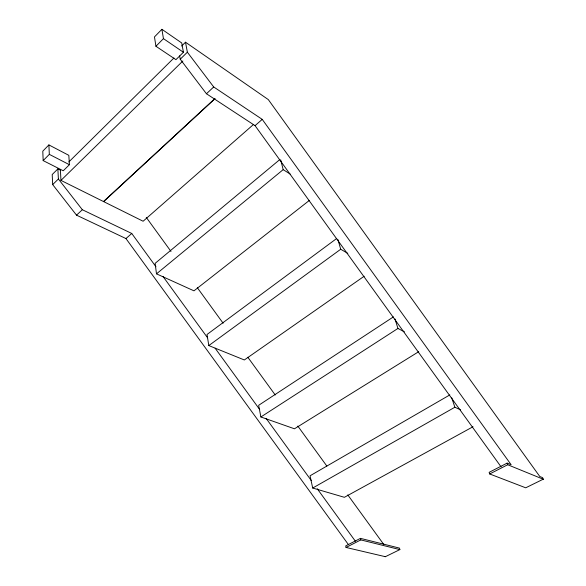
<?xml version="1.0" encoding="UTF-8"?>
<svg xmlns="http://www.w3.org/2000/svg" width="586" height="586" viewBox="0 0 586 586"><rect width="100%" height="100%" fill="white"/><g stroke="black" fill="none" stroke-linecap="round" stroke-linejoin="round"><path stroke-width="0.88" d="M48.894 144.918L42.793 151.166L43.166 160.601L63.251 170.775L69.419 164.703L68.826 155.341L48.894 144.918L49.319 154.36L43.166 160.601M161.904 29.3L154.47 36.911L155.927 46.265L175.932 59.662L183.425 52.264L181.733 42.976L161.904 29.3L163.45 38.639L183.425 52.264M155.927 46.265L163.45 38.639M60.314 170.16L57.867 168.915L52.205 174.533L52.681 184.605L76.524 215.165L125.953 238.561L348.538 544.753M181.653 46.03L185.498 42.207L268.293 99.583L539.787 476.491L542.621 477.649L543.207 479.209L525.708 487.808L489.691 473.964L489.134 472.345L507.124 463.116L511.168 464.771L262.235 119.368L213.707 86.962L187.366 52.205L185.498 42.207M68.84 161.941L173.91 58.014M52.681 184.605L58.388 178.994L57.867 168.915M501.096 466.874L255.064 125.646L206.448 93.753L180.232 59.215L187.366 52.205M214.85 98.616L103.495 201.54L60.959 180.4L182.854 61.01M76.524 215.165L82.34 209.729L131.762 233.477L155.957 266.769M206.448 93.753L213.707 86.962M214.989 98.712L103.641 201.613L143.116 221.237L253.489 124.488M125.953 238.561L131.762 233.477M255.064 125.646L262.235 119.368M279.786 159.59L155.144 263.334L156.491 273.845L193.973 290.839L309.452 200.346M156.491 273.845L283.17 169.647L280.716 159.897M336.76 238.443L207.026 334.481L208.806 345.579L244.34 359.972L364.184 276.226M208.806 345.579L340.7 249.255L347.813 253.372M393.433 316.88L258.66 405.3L260.88 416.976L294.48 428.798L418.704 351.688M260.88 416.976L397.931 328.453L404.421 331.837M449.821 394.92L310.053 475.788L312.704 488.035L344.392 497.309L473.019 426.74M312.704 488.035L454.868 407.233L460.574 409.834M360.441 538.358L345.689 545.918L346.048 547.456L385.383 556.7L399.872 549.595L399.476 548.108L360.441 538.358L360.815 539.904L399.872 549.595M489.691 473.964L507.703 464.742L543.207 479.209M346.048 547.456L360.815 539.904M384.599 556.488L385.427 556.678M542.416 478.93L543.156 479.238M49.319 154.36L69.419 164.703M283.17 169.647L290.121 174.02M58.388 178.994L82.34 209.729M146.266 217.391L170.987 251.431M197.314 287.689L223.112 323.208M247.827 357.255L275.237 394.993M297.805 426.073L326.82 466.038M347.776 494.899L383.779 544.475M162.945 276.387L207.569 337.792M215.091 348.15L259.715 409.555M266.161 418.433L311.32 480.586M317.238 488.724L355.409 541.252M507.124 463.116L507.703 464.742M451.747 397.865L454.868 407.233M394.993 318.967L397.931 328.453M337.983 239.645L340.7 249.255M179.638 55.882L180.232 59.215M60.409 170.284L60.959 180.4"/></g></svg>
